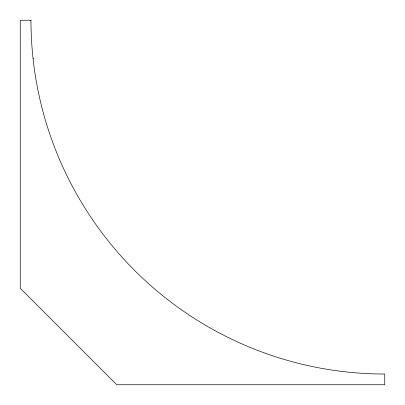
<?xml version="1.0" encoding="UTF-8"?>
<svg xmlns="http://www.w3.org/2000/svg" width="405" height="405" viewBox="0 0 405 405"><rect width="100%" height="100%" fill="white"/><g stroke="black" fill="none" stroke-linecap="round" stroke-linejoin="round"><path stroke-width="0.61" d="M33.453 58.133L33.483 58.558M30.972 20.25L20.25 20.25L20.25 288.264L116.736 384.75L384.75 384.75L384.75 374.028A353.778 353.778 0 0 1 30.972 20.25"/></g></svg>
